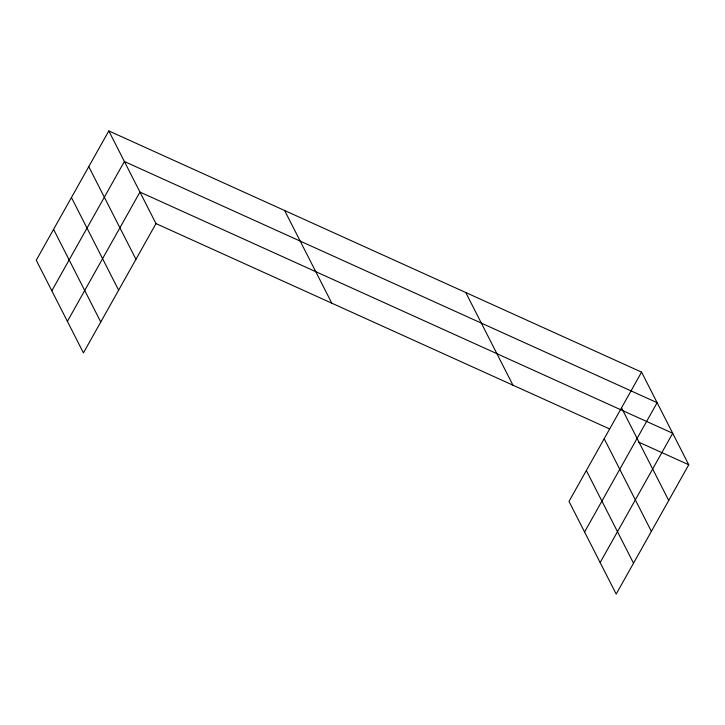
<?xml version="1.0" encoding="UTF-8"?>
<svg xmlns="http://www.w3.org/2000/svg" width="725" height="725" viewBox="0 0 725 725"><rect width="100%" height="100%" fill="white"/><g stroke="black" fill="none" stroke-linecap="round" stroke-linejoin="round"><path stroke-width="1.09" d="M108.813 130.926L36.25 260.23L83.438 352.885L155.993 223.59L108.813 130.926L641.562 372.115L688.75 464.77L616.187 594.074L569.007 501.41L641.562 372.115M51.819 290.807L124.383 161.503L657.131 402.692L584.577 531.987M67.389 321.383L139.952 192.08L672.709 433.269L600.146 562.573M155.993 223.59L609.589 428.937M638.372 441.969L688.75 464.77M621.524 407.822L668.713 500.486M604.188 438.707L651.376 531.371M586.335 470.525L633.523 563.189M465.758 292.519L512.938 385.183M284.617 210.513L331.805 303.177M88.767 166.641L135.956 259.305M71.44 197.526L118.628 290.181M53.578 229.345L100.766 322.009"/></g></svg>
